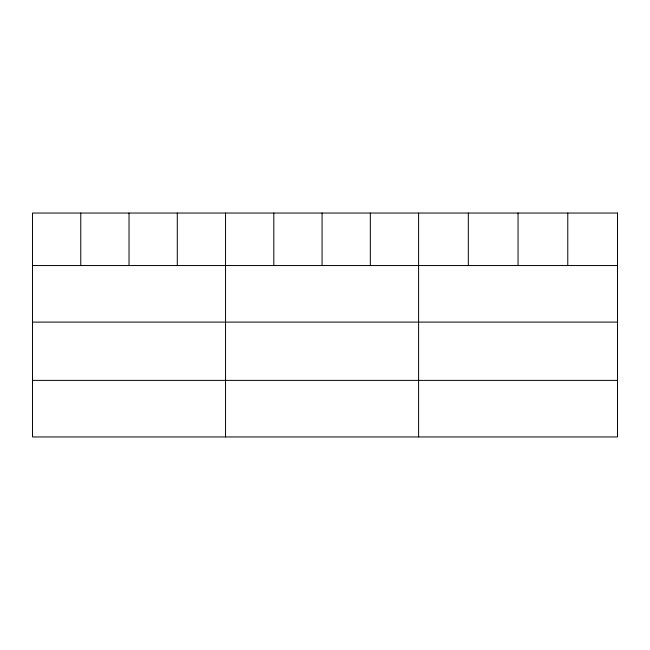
<?xml version="1.0" encoding="UTF-8"?>
<svg xmlns="http://www.w3.org/2000/svg" width="650" height="650" viewBox="0 0 650 650"><rect width="100%" height="100%" fill="white"/><g stroke="black" fill="none" stroke-linecap="round" stroke-linejoin="round"><path stroke-width="0.97" d="M32.5 265.549L617.5 265.549M32.5 322.108L617.5 322.108M32.5 380.388L617.5 380.388M567.775 213.046L567.775 265.549M518.05 213.046L518.05 265.549M468.325 213.046L468.325 265.549M418.6 213.046L418.6 436.954M370.338 213.046L370.338 265.549M322.075 213.046L322.075 265.549M273.812 213.046L273.812 265.549M225.55 213.046L225.55 436.954M177.287 213.046L177.287 265.549M129.025 213.046L129.025 265.549M80.763 213.046L80.763 265.549M617.5 213.046L32.5 213.046L32.5 436.954L617.5 436.954L617.5 213.046"/></g></svg>
